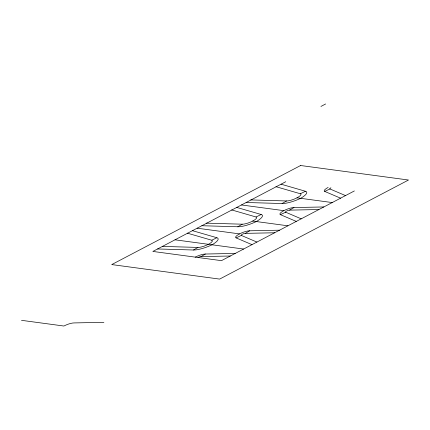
<?xml version="1.0" encoding="UTF-8"?>
<svg xmlns="http://www.w3.org/2000/svg" width="430" height="430" viewBox="0 0 430 430"><rect width="100%" height="100%" fill="white"/><g stroke="black" fill="none" stroke-linecap="round" stroke-linejoin="round"><path stroke-width="0.64" d="M198.02 257.505A2.446 0.607 -21.3 0 1 200.966 256.602L205.379 254.028L235.242 253.426M251.98 244.649L236.129 237.898L241.332 235.43A2.446 0.607 -21.3 0 1 242.326 234.269A2.446 0.607 -21.3 0 1 245.267 233.366L249.679 230.792L279.548 230.19M296.281 221.412L280.43 214.661L285.633 212.194A2.446 0.607 -21.3 0 1 286.627 211.033A2.446 0.607 -21.3 0 1 289.567 210.13L293.98 207.556L323.849 206.954M157.563 248.965L193.473 250.002L197.999 247.433A8.503 2.112 -21.3 0 0 208.389 244.299A8.503 2.112 -21.3 0 0 211.737 240.225L216.865 237.731L192.452 230.663M201.863 225.728L237.774 226.766L242.3 224.197A8.503 2.112 -21.3 0 0 252.689 221.063L287.917 225.804M246.164 202.492L282.075 203.53L286.606 200.96A8.503 2.112 -21.3 0 0 296.996 197.827L332.218 202.562M320.93 106.441L325.634 103.974M285.762 181.723L152.854 251.432L221.461 260.655L354.368 190.947M296.996 197.827A8.503 2.112 -21.3 0 0 300.344 193.753L305.472 191.259L281.059 184.19M252.689 221.063A8.503 2.112 -21.3 0 0 256.038 216.989L261.171 214.495L236.758 207.427M340.587 198.176L324.731 191.425L329.934 188.958A2.446 0.607 -21.3 0 1 330.928 187.797M318.92 209.539L289.567 210.13M274.614 232.775L245.267 233.366M230.313 256.011L200.966 256.602M103.888 322.323L74.019 322.925A8.423 2.096 -21.3 0 0 63.893 326.026L21.5 320.329M250.695 199.918L286.606 200.96M206.389 223.154L242.3 224.197M162.449 246.401L197.999 247.433M241.461 204.959L283.854 210.657A8.423 2.096 -21.3 0 1 293.98 207.556M197.16 228.196L239.548 233.893A8.423 2.096 -21.3 0 1 249.679 230.792M175.005 239.811L243.611 249.04M275.931 186.679L300.344 193.753M231.625 209.915L256.038 216.989M187.324 233.157L211.737 240.225M329.934 188.958L345.516 195.591M285.633 212.194L301.215 218.827M241.332 235.43L256.914 242.063M282.075 203.53A16.797 4.176 -21.3 0 0 300.656 198.321A16.797 4.176 -21.3 0 0 305.472 191.259M280.43 214.661A8.423 2.096 -21.3 0 1 283.854 210.657M324.731 191.425A8.423 2.096 -21.3 0 1 328.154 187.421M237.774 226.766A16.797 4.176 -21.3 0 0 256.35 221.557A16.797 4.176 -21.3 0 0 261.171 214.495M236.129 237.898A8.423 2.096 -21.3 0 1 239.548 233.893M193.473 250.002A16.797 4.176 -21.3 0 0 212.049 244.794A16.797 4.176 -21.3 0 0 216.865 237.731M195.247 257.129A8.423 2.096 -21.3 0 1 205.379 254.028M300.597 165.512L111.719 264.579L219.623 279.091L408.5 180.019L300.597 165.512"/></g></svg>
